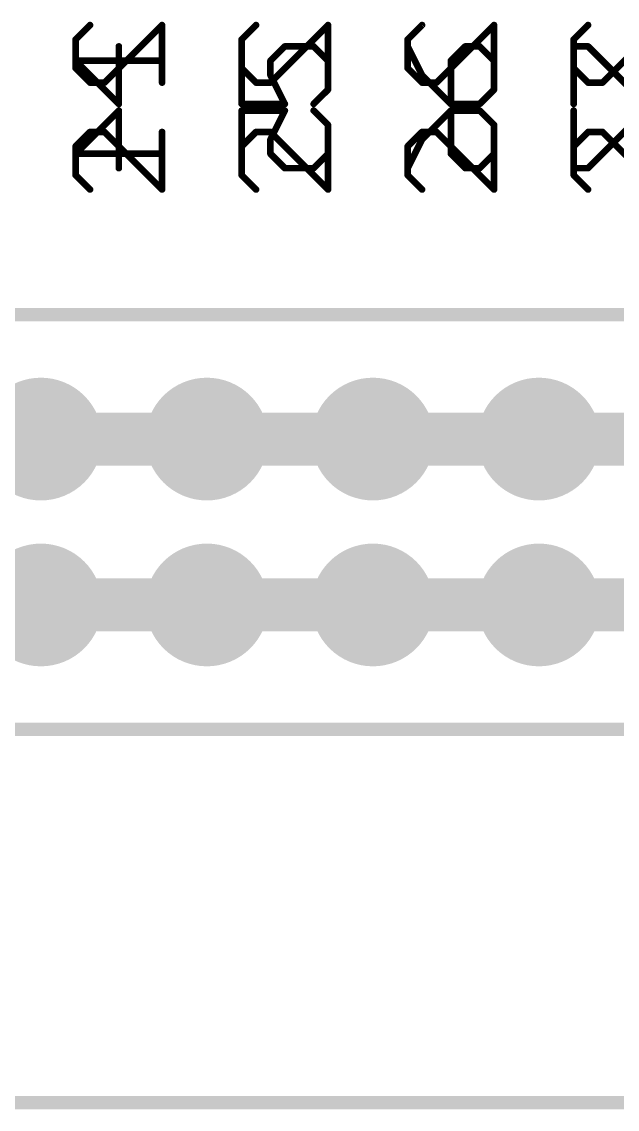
# Model space of a CAD drawing. Extents: x -0.1 to 94.1, y -0.1 to 63.6.
# Drawn here: x 67.02 to 76.13, y -0.1 to 16.55 of the extents above; entities that cross this region are included whole.
import ezdxf

# ---------------------------------------------------------------- set-up
doc = ezdxf.new("R2010")
doc.units = 0
for name, color, linetype in [('16', 132, 'CONTINUOUS'), ('17', 110, 'CONTINUOUS'), ('20', 53, 'CONTINUOUS'), ('21', 41, 'CONTINUOUS'), ('22', 40, 'CONTINUOUS'), ('51', 53, 'CONTINUOUS')]:
    doc.layers.add(name, color=color, linetype=linetype)

# ---------------------------------------------------------------- blocks, each defined once
blk = doc.blocks.new('RECT')
blk.add_solid([(-0.5, -0.5), (0.5, -0.5), (-0.5, 0.5), (0.5, 0.5)])
blk = doc.blocks.new('ROUNDP')
at = {"const_width": 0.5}
blk.add_lwpolyline([(0, -0.25, 1), (0, 0.25, 1), (0, -0.25)], format="xyb", dxfattribs=at)

msp = doc.modelspace()

# ---------------------------------------------------------------- linework, layer by layer
at = {"layer": '16', "const_width": 0.8128}
for points in [[(67.31, 10.16), (64.77, 10.16)], [(69.85, 10.16), (67.31, 10.16)], [(72.39, 10.16), (69.85, 10.16)], [(74.93, 10.16), (72.39, 10.16)], [(77.47, 10.16), (74.93, 10.16)], [(64.77, 7.62), (67.31, 7.62)], [(67.31, 7.62), (69.85, 7.62)], [(69.85, 7.62), (72.39, 7.62)], [(72.39, 7.62), (74.93, 7.62)], [(74.93, 7.62), (77.47, 7.62)]]:
    msp.add_lwpolyline(points, dxfattribs=at)
at = {"layer": '16', "const_width": 0.4064}
for points in [[(67.31, 10.3632, 1), (67.31, 9.9568)], [(67.31, 9.9568, 1), (67.31, 10.3632)], [(69.85, 10.3632, 1), (69.85, 9.9568)], [(69.85, 9.9568, 1), (69.85, 10.3632)], [(72.39, 10.3632, 1), (72.39, 9.9568)], [(72.39, 9.9568, 1), (72.39, 10.3632)], [(74.93, 10.3632, 1), (74.93, 9.9568)], [(74.93, 9.9568, 1), (74.93, 10.3632)], [(67.31, 7.8232, 1), (67.31, 7.4168)], [(67.31, 7.4168, 1), (67.31, 7.8232)], [(69.85, 7.8232, 1), (69.85, 7.4168)], [(69.85, 7.4168, 1), (69.85, 7.8232)], [(72.39, 7.8232, 1), (72.39, 7.4168)], [(72.39, 7.4168, 1), (72.39, 7.8232)], [(74.93, 7.8232, 1), (74.93, 7.4168)], [(74.93, 7.4168, 1), (74.93, 7.8232)]]:
    msp.add_lwpolyline(points, format="xyb", dxfattribs=at)
at = {"layer": '20', "const_width": 0.2032}
msp.add_lwpolyline([(2.3221, 0), (91.6579, 0)], dxfattribs=at)
at = {"layer": '21'}
for points, const_width in [([(68.5032, 15.2908), (68.5032, 16.1721)], 0.1016), ([(70.3823, 16.1721), (70.3823, 15.2908)], 0.1016), ([(70.8229, 15.9518), (71.0432, 16.1721)], 0.1016), ([(71.0432, 16.1721), (71.4839, 16.1721)], 0.1016), ([(71.4839, 16.1721), (71.7042, 15.9518)], 0.1016), ([(72.9223, 16.1721), (73.1426, 15.7314)], 0.1016), ([(73.8036, 16.1721), (73.5832, 15.9518)], 0.1016), ([(74.0239, 16.1721), (73.8036, 16.1721)], 0.1016), ([(74.2442, 15.9518), (74.0239, 16.1721)], 0.1016), ([(75.4623, 15.2908), (75.4623, 16.1721)], 0.1016), ([(75.4623, 16.1721), (75.6826, 16.1721)], 0.1016), ([(75.6826, 16.1721), (76.5639, 15.2908)], 0.1016), ([(69.1642, 15.9518), (67.8423, 15.9518)], 0.1016), ([(67.8423, 15.9518), (68.5032, 15.2908)], 0.1016), ([(70.8229, 15.7314), (70.8229, 15.9518)], 0.1016), ([(71.7042, 15.9518), (71.7042, 15.5111)], 0.1016), ([(73.5832, 15.9518), (73.5832, 15.2908)], 0.1016), ([(74.2442, 15.5111), (74.2442, 15.9518)], 0.1016), ([(71.0432, 15.2908), (70.8229, 15.7314)], 0.1016), ([(73.1426, 15.7314), (73.5832, 15.2908)], 0.1016), ([(71.7042, 15.5111), (71.4839, 15.2908)], 0.1016), ([(74.0239, 15.2908), (74.2442, 15.5111)], 0.1016), ([(70.3823, 15.2908), (71.0432, 15.2908)], 0.1016), ([(73.5832, 15.2908), (74.0239, 15.2908)], 0.1016), ([(68.0626, 14.8624), (67.8423, 14.642)], 0.1016), ([(68.2829, 14.8624), (68.0626, 14.8624)], 0.1016), ([(69.1642, 13.9811), (68.2829, 14.8624)], 0.1016), ([(69.1642, 14.8624), (69.1642, 13.9811)], 0.1016), ([(70.6026, 14.8624), (70.3823, 14.642)], 0.1016), ([(70.8229, 14.8624), (70.6026, 14.8624)], 0.1016), ([(71.7042, 13.9811), (70.8229, 14.8624)], 0.1016), ([(71.7042, 14.8624), (71.7042, 13.9811)], 0.1016), ([(73.1426, 14.8624), (72.9223, 14.642)], 0.1016), ([(73.3629, 14.8624), (73.1426, 14.8624)], 0.1016), ([(74.2442, 13.9811), (73.3629, 14.8624)], 0.1016), ([(74.2442, 14.8624), (74.2442, 13.9811)], 0.1016), ([(75.6826, 14.8624), (75.4623, 14.642)], 0.1016), ([(75.9029, 14.8624), (75.6826, 14.8624)], 0.1016), ([(76.7842, 13.9811), (75.9029, 14.8624)], 0.1016), ([(67.8423, 14.642), (67.8423, 14.2014)], 0.1016), ([(70.3823, 14.642), (70.3823, 14.2014)], 0.1016), ([(72.9223, 14.642), (72.9223, 14.2014)], 0.1016), ([(75.4623, 14.642), (75.4623, 14.2014)], 0.1016), ([(67.8423, 14.2014), (68.0626, 13.9811)], 0.1016), ([(70.3823, 14.2014), (70.6026, 13.9811)], 0.1016), ([(72.9223, 14.2014), (73.1426, 13.9811)], 0.1016), ([(75.4623, 14.2014), (75.6826, 13.9811)], 0.1016), ([(11.43, 12.065), (82.55, 12.065)], 0.2032), ([(11.43, 5.715), (82.55, 5.715)], 0.2032)]:
    msp.add_lwpolyline(points, dxfattribs=dict(at, const_width=const_width))
at = {"layer": '21', "const_width": 0.0508}
for points in [[(68.5286, 16.1721, 1), (68.4778, 16.1721)], [(70.4077, 16.1721, 1), (70.3569, 16.1721)], [(71.0432, 16.1975, 1), (71.0432, 16.1467)], [(71.0612, 16.1541, 1), (71.0253, 16.19)], [(71.5018, 16.19, 1), (71.4659, 16.1541)], [(71.4839, 16.1467, 1), (71.4839, 16.1975)], [(72.945, 16.1834, 1), (72.8996, 16.1607)], [(73.8036, 16.1975, 1), (73.8036, 16.1467)], [(73.8215, 16.1541, 1), (73.7856, 16.19)], [(74.0418, 16.19, 1), (74.0059, 16.1541)], [(74.0239, 16.1467, 1), (74.0239, 16.1975)], [(75.4877, 16.1721, 1), (75.4369, 16.1721)], [(75.4623, 16.1975, 1), (75.4623, 16.1467)], [(75.7006, 16.19, 1), (75.6646, 16.1541)], [(75.6826, 16.1467, 1), (75.6826, 16.1975)], [(67.8423, 15.9772, 1), (67.8423, 15.9264)], [(67.8602, 15.9697, 1), (67.8243, 15.9338)], [(69.1642, 15.9264, 1), (69.1642, 15.9772)], [(70.8483, 15.9518, 1), (70.7975, 15.9518)], [(70.805, 15.9697, 1), (70.8409, 15.9338)], [(71.7296, 15.9518, 1), (71.6788, 15.9518)], [(71.6862, 15.9338, 1), (71.7222, 15.9697)], [(73.6086, 15.9518, 1), (73.5578, 15.9518)], [(73.5653, 15.9697, 1), (73.6012, 15.9338)], [(74.2696, 15.9518, 1), (74.2188, 15.9518)], [(74.2262, 15.9338, 1), (74.2622, 15.9697)], [(70.8456, 15.7428, 1), (70.8002, 15.7201)], [(70.7975, 15.7314, 1), (70.8483, 15.7314)], [(73.1606, 15.7494, 1), (73.1246, 15.7135)], [(73.1199, 15.7201, 1), (73.1653, 15.7428)], [(71.6788, 15.5111, 1), (71.7296, 15.5111)], [(71.7222, 15.4932, 1), (71.6862, 15.5291)], [(74.2188, 15.5111, 1), (74.2696, 15.5111)], [(74.2622, 15.4932, 1), (74.2262, 15.5291)], [(68.4853, 15.2728, 1), (68.5212, 15.3088)], [(70.3823, 15.3162, 1), (70.3823, 15.2654)], [(71.0205, 15.2794, 1), (71.066, 15.3022)], [(71.0432, 15.2654, 1), (71.0432, 15.3162)], [(71.4659, 15.3088, 1), (71.5018, 15.2728)], [(73.5832, 15.3162, 1), (73.5832, 15.2654)], [(73.5653, 15.2728, 1), (73.6012, 15.3088)], [(74.0059, 15.3088, 1), (74.0418, 15.2728)], [(74.0239, 15.2654, 1), (74.0239, 15.3162)], [(68.4778, 15.2908, 1), (68.5286, 15.2908)], [(70.3569, 15.2908, 1), (70.4077, 15.2908)], [(73.5578, 15.2908, 1), (73.6086, 15.2908)], [(75.4369, 15.2908, 1), (75.4877, 15.2908)], [(68.0626, 14.8878, 1), (68.0626, 14.837)], [(68.0806, 14.8444, 1), (68.0446, 14.8803)], [(68.3009, 14.8803, 1), (68.265, 14.8444)], [(68.2829, 14.837, 1), (68.2829, 14.8878)], [(69.1896, 14.8624, 1), (69.1388, 14.8624)], [(70.6026, 14.8878, 1), (70.6026, 14.837)], [(70.6206, 14.8444, 1), (70.5846, 14.8803)], [(70.8409, 14.8803, 1), (70.805, 14.8444)], [(70.8229, 14.837, 1), (70.8229, 14.8878)], [(71.7296, 14.8624, 1), (71.6788, 14.8624)], [(73.1426, 14.8878, 1), (73.1426, 14.837)], [(73.1606, 14.8444, 1), (73.1246, 14.8803)], [(73.3809, 14.8803, 1), (73.345, 14.8444)], [(73.3629, 14.837, 1), (73.3629, 14.8878)], [(74.2696, 14.8624, 1), (74.2188, 14.8624)], [(75.6826, 14.8878, 1), (75.6826, 14.837)], [(75.7006, 14.8444, 1), (75.6646, 14.8803)], [(75.9209, 14.8803, 1), (75.885, 14.8444)], [(75.9029, 14.837, 1), (75.9029, 14.8878)], [(67.8677, 14.642, 1), (67.8169, 14.642)], [(67.8243, 14.66, 1), (67.8602, 14.6241)], [(70.4077, 14.642, 1), (70.3569, 14.642)], [(70.3643, 14.66, 1), (70.4002, 14.6241)], [(72.9477, 14.642, 1), (72.8969, 14.642)], [(72.9043, 14.66, 1), (72.9402, 14.6241)], [(75.4877, 14.642, 1), (75.4369, 14.642)], [(75.4443, 14.66, 1), (75.4802, 14.6241)], [(67.8602, 14.2194, 1), (67.8243, 14.1834)], [(67.8169, 14.2014, 1), (67.8677, 14.2014)], [(70.4002, 14.2194, 1), (70.3643, 14.1834)], [(70.3569, 14.2014, 1), (70.4077, 14.2014)], [(72.9402, 14.2194, 1), (72.9043, 14.1834)], [(72.8969, 14.2014, 1), (72.9477, 14.2014)], [(75.4802, 14.2194, 1), (75.4443, 14.1834)], [(75.4369, 14.2014, 1), (75.4877, 14.2014)], [(68.0446, 13.9631, 1), (68.0806, 13.999)], [(69.1388, 13.9811, 1), (69.1896, 13.9811)], [(69.1462, 13.9631, 1), (69.1822, 13.999)], [(70.5846, 13.9631, 1), (70.6206, 13.999)], [(71.6788, 13.9811, 1), (71.7296, 13.9811)], [(71.6862, 13.9631, 1), (71.7222, 13.999)], [(73.1246, 13.9631, 1), (73.1606, 13.999)], [(74.2188, 13.9811, 1), (74.2696, 13.9811)], [(74.2262, 13.9631, 1), (74.2622, 13.999)], [(75.6646, 13.9631, 1), (75.7006, 13.999)]]:
    msp.add_lwpolyline(points, format="xyb", dxfattribs=at)
at = {"layer": '22'}
for points, const_width in [([(67.8423, 16.2786), (68.0626, 16.4989)], 0.1016), ([(69.1642, 16.4989), (68.2829, 15.6176)], 0.1016), ([(69.1642, 15.6176), (69.1642, 16.4989)], 0.1016), ([(70.3823, 16.2786), (70.6026, 16.4989)], 0.1016), ([(71.7042, 16.4989), (70.8229, 15.6176)], 0.1016), ([(71.7042, 15.6176), (71.7042, 16.4989)], 0.1016), ([(72.9223, 16.2786), (73.1426, 16.4989)], 0.1016), ([(74.2442, 16.4989), (73.3629, 15.6176)], 0.1016), ([(74.2442, 15.6176), (74.2442, 16.4989)], 0.1016), ([(75.4623, 16.2786), (75.6826, 16.4989)], 0.1016), ([(76.7842, 16.4989), (75.9029, 15.6176)], 0.1016), ([(67.8423, 15.838), (67.8423, 16.2786)], 0.1016), ([(70.3823, 15.838), (70.3823, 16.2786)], 0.1016), ([(72.9223, 15.838), (72.9223, 16.2786)], 0.1016), ([(75.4623, 15.838), (75.4623, 16.2786)], 0.1016), ([(68.0626, 15.6176), (67.8423, 15.838)], 0.1016), ([(70.6026, 15.6176), (70.3823, 15.838)], 0.1016), ([(73.1426, 15.6176), (72.9223, 15.838)], 0.1016), ([(75.6826, 15.6176), (75.4623, 15.838)], 0.1016), ([(68.2829, 15.6176), (68.0626, 15.6176)], 0.1016), ([(70.8229, 15.6176), (70.6026, 15.6176)], 0.1016), ([(73.3629, 15.6176), (73.1426, 15.6176)], 0.1016), ([(75.9029, 15.6176), (75.6826, 15.6176)], 0.1016), ([(67.8423, 14.5282), (68.5032, 15.1892)], 0.1016), ([(68.5032, 15.1892), (68.5032, 14.3079)], 0.1016), ([(70.3823, 14.3079), (70.3823, 15.1892)], 0.1016), ([(70.3823, 15.1892), (71.0432, 15.1892)], 0.1016), ([(71.0432, 15.1892), (70.8229, 14.7486)], 0.1016), ([(71.7042, 14.9689), (71.4839, 15.1892)], 0.1016), ([(73.1426, 14.7486), (73.5832, 15.1892)], 0.1016), ([(73.5832, 15.1892), (74.0239, 15.1892)], 0.1016), ([(73.5832, 14.5282), (73.5832, 15.1892)], 0.1016), ([(74.0239, 15.1892), (74.2442, 14.9689)], 0.1016), ([(75.4623, 15.1892), (75.4623, 14.3079)], 0.1016), ([(75.6826, 14.3079), (76.5639, 15.1892)], 0.1016), ([(71.7042, 14.5282), (71.7042, 14.9689)], 0.1016), ([(74.2442, 14.9689), (74.2442, 14.5282)], 0.1016), ([(70.8229, 14.7486), (70.8229, 14.5282)], 0.1016), ([(72.9223, 14.3079), (73.1426, 14.7486)], 0.1016), ([(69.1642, 14.5282), (67.8423, 14.5282)], 0.1016), ([(70.8229, 14.5282), (71.0432, 14.3079)], 0.1016), ([(71.4839, 14.3079), (71.7042, 14.5282)], 0.1016), ([(73.8036, 14.3079), (73.5832, 14.5282)], 0.1016), ([(74.2442, 14.5282), (74.0239, 14.3079)], 0.1016), ([(71.0432, 14.3079), (71.4839, 14.3079)], 0.1016), ([(74.0239, 14.3079), (73.8036, 14.3079)], 0.1016), ([(75.4623, 14.3079), (75.6826, 14.3079)], 0.1016), ([(11.43, 12.065), (82.55, 12.065)], 0.2032), ([(11.43, 5.715), (82.55, 5.715)], 0.2032)]:
    msp.add_lwpolyline(points, dxfattribs=dict(at, const_width=const_width))
at = {"layer": '22', "const_width": 0.0508}
for points in [[(68.0806, 16.481, 1), (68.0446, 16.5169)], [(69.1896, 16.4989, 1), (69.1388, 16.4989)], [(69.1822, 16.481, 1), (69.1462, 16.5169)], [(70.6206, 16.481, 1), (70.5846, 16.5169)], [(71.7296, 16.4989, 1), (71.6788, 16.4989)], [(71.7222, 16.481, 1), (71.6862, 16.5169)], [(73.1606, 16.481, 1), (73.1246, 16.5169)], [(74.2696, 16.4989, 1), (74.2188, 16.4989)], [(74.2622, 16.481, 1), (74.2262, 16.5169)], [(75.7006, 16.481, 1), (75.6646, 16.5169)], [(67.8243, 16.2966, 1), (67.8602, 16.2606)], [(67.8677, 16.2786, 1), (67.8169, 16.2786)], [(70.3643, 16.2966, 1), (70.4002, 16.2606)], [(70.4077, 16.2786, 1), (70.3569, 16.2786)], [(72.9043, 16.2966, 1), (72.9402, 16.2606)], [(72.9477, 16.2786, 1), (72.8969, 16.2786)], [(75.4443, 16.2966, 1), (75.4802, 16.2606)], [(75.4877, 16.2786, 1), (75.4369, 16.2786)], [(67.8602, 15.8559, 1), (67.8243, 15.82)], [(67.8169, 15.838, 1), (67.8677, 15.838)], [(70.4002, 15.8559, 1), (70.3643, 15.82)], [(70.3569, 15.838, 1), (70.4077, 15.838)], [(72.9402, 15.8559, 1), (72.9043, 15.82)], [(72.8969, 15.838, 1), (72.9477, 15.838)], [(75.4802, 15.8559, 1), (75.4443, 15.82)], [(75.4369, 15.838, 1), (75.4877, 15.838)], [(68.0626, 15.643, 1), (68.0626, 15.5922)], [(68.0446, 15.5997, 1), (68.0806, 15.6356)], [(68.265, 15.6356, 1), (68.3009, 15.5997)], [(68.2829, 15.5922, 1), (68.2829, 15.643)], [(70.6026, 15.643, 1), (70.6026, 15.5922)], [(70.5846, 15.5997, 1), (70.6206, 15.6356)], [(70.805, 15.6356, 1), (70.8409, 15.5997)], [(70.8229, 15.5922, 1), (70.8229, 15.643)], [(73.1426, 15.643, 1), (73.1426, 15.5922)], [(73.1246, 15.5997, 1), (73.1606, 15.6356)], [(73.345, 15.6356, 1), (73.3809, 15.5997)], [(73.3629, 15.5922, 1), (73.3629, 15.643)], [(75.6826, 15.643, 1), (75.6826, 15.5922)], [(75.6646, 15.5997, 1), (75.7006, 15.6356)], [(75.885, 15.6356, 1), (75.9209, 15.5997)], [(75.9029, 15.5922, 1), (75.9029, 15.643)], [(69.1388, 15.6176, 1), (69.1896, 15.6176)], [(71.6788, 15.6176, 1), (71.7296, 15.6176)], [(74.2188, 15.6176, 1), (74.2696, 15.6176)], [(68.5286, 15.1892, 1), (68.4778, 15.1892)], [(68.5212, 15.1712, 1), (68.4853, 15.2072)], [(70.4077, 15.1892, 1), (70.3569, 15.1892)], [(70.3823, 15.2146, 1), (70.3823, 15.1638)], [(71.066, 15.1778, 1), (71.0205, 15.2006)], [(71.0432, 15.1638, 1), (71.0432, 15.2146)], [(71.5018, 15.2072, 1), (71.4659, 15.1712)], [(73.5832, 15.2146, 1), (73.5832, 15.1638)], [(73.6086, 15.1892, 1), (73.5578, 15.1892)], [(73.6012, 15.1712, 1), (73.5653, 15.2072)], [(74.0418, 15.2072, 1), (74.0059, 15.1712)], [(74.0239, 15.1638, 1), (74.0239, 15.2146)], [(75.4877, 15.1892, 1), (75.4369, 15.1892)], [(71.7296, 14.9689, 1), (71.6788, 14.9689)], [(71.6862, 14.9509, 1), (71.7222, 14.9868)], [(74.2696, 14.9689, 1), (74.2188, 14.9689)], [(74.2262, 14.9509, 1), (74.2622, 14.9868)], [(70.8483, 14.7486, 1), (70.7975, 14.7486)], [(70.8002, 14.7599, 1), (70.8456, 14.7372)], [(73.1246, 14.7665, 1), (73.1606, 14.7306)], [(73.1653, 14.7372, 1), (73.1199, 14.7599)], [(67.8423, 14.5536, 1), (67.8423, 14.5028)], [(67.8243, 14.5462, 1), (67.8602, 14.5103)], [(69.1642, 14.5028, 1), (69.1642, 14.5536)], [(70.7975, 14.5282, 1), (70.8483, 14.5282)], [(70.8409, 14.5462, 1), (70.805, 14.5103)], [(71.6788, 14.5282, 1), (71.7296, 14.5282)], [(71.7222, 14.5103, 1), (71.6862, 14.5462)], [(73.5578, 14.5282, 1), (73.6086, 14.5282)], [(73.6012, 14.5462, 1), (73.5653, 14.5103)], [(74.2188, 14.5282, 1), (74.2696, 14.5282)], [(74.2622, 14.5103, 1), (74.2262, 14.5462)], [(68.4778, 14.3079, 1), (68.5286, 14.3079)], [(70.3569, 14.3079, 1), (70.4077, 14.3079)], [(71.0432, 14.3333, 1), (71.0432, 14.2825)], [(71.0253, 14.29, 1), (71.0612, 14.3259)], [(71.4659, 14.3259, 1), (71.5018, 14.29)], [(71.4839, 14.2825, 1), (71.4839, 14.3333)], [(72.8996, 14.3193, 1), (72.945, 14.2966)], [(73.8036, 14.3333, 1), (73.8036, 14.2825)], [(73.7856, 14.29, 1), (73.8215, 14.3259)], [(74.0059, 14.3259, 1), (74.0418, 14.29)], [(74.0239, 14.2825, 1), (74.0239, 14.3333)], [(75.4623, 14.3333, 1), (75.4623, 14.2825)], [(75.4369, 14.3079, 1), (75.4877, 14.3079)], [(75.6646, 14.3259, 1), (75.7006, 14.29)], [(75.6826, 14.2825, 1), (75.6826, 14.3333)]]:
    msp.add_lwpolyline(points, format="xyb", dxfattribs=at)

# ---------------------------------------------------------------- block references
at = {"layer": '17', "xscale": 1.8796, "yscale": 1.8796, "rotation": 90}
for p in [(67.31, 10.16), (67.31, 10.16), (69.85, 10.16), (69.85, 10.16), (72.39, 10.16), (72.39, 10.16), (74.93, 10.16), (74.93, 10.16), (67.31, 7.62), (67.31, 7.62), (69.85, 7.62), (69.85, 7.62), (72.39, 7.62), (72.39, 7.62), (74.93, 7.62), (74.93, 7.62)]:
    msp.add_blockref('ROUNDP', p, dxfattribs=at)
at = {"layer": '51', "xscale": 0.508, "yscale": 0.508}
for p in [(67.31, 10.16), (69.85, 10.16), (72.39, 10.16), (74.93, 10.16), (67.31, 7.62), (69.85, 7.62), (72.39, 7.62), (74.93, 7.62)]:
    msp.add_blockref('RECT', p, dxfattribs=at)

doc.saveas('drawing.dxf')
